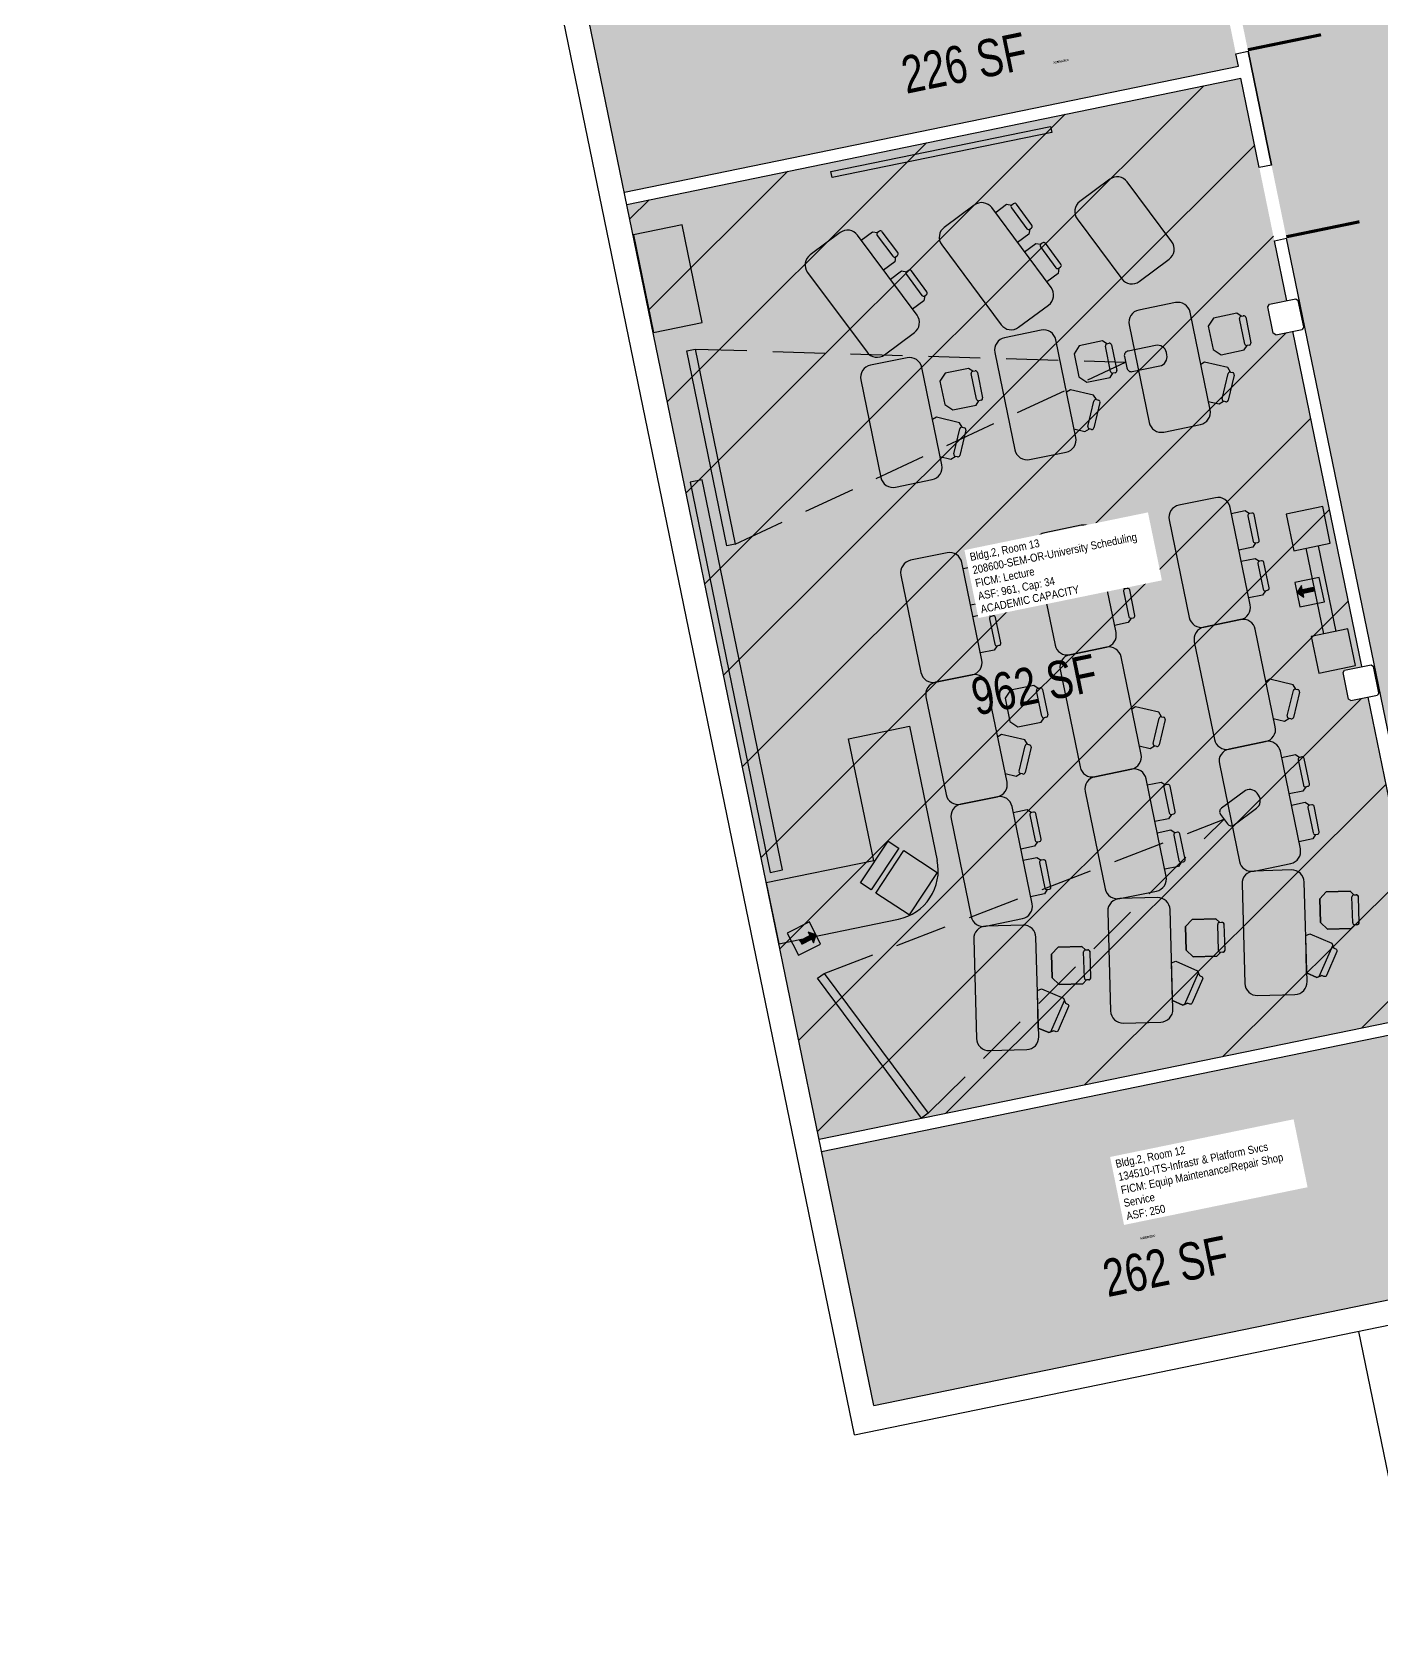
# Model space of a CAD drawing. Header units: inches. Extents: x 69199081 to 69201250, y 27671783 to 27674889.
# Drawn here: x 69200095 to 69200745, y 27671783 to 27672552 of the extents above; entities that cross this region are included whole.
import ezdxf
from ezdxf.enums import TextEntityAlignment as Align

# ---------------------------------------------------------------- set-up
doc = ezdxf.new("R2010")
doc.units = ezdxf.units.IN
doc.header["$LTSCALE"] = 100
doc.header["$MEASUREMENT"] = 0
doc.linetypes.add('DASHED2', pattern=[0.375, 0.25, -0.125])
for name, color, linetype in [('A-DOOR', 2, 'CONTINUOUS'), ('A-FLOR', 3, 'CONTINUOUS'), ('A-FURN', 3, 'CONTINUOUS'), ('A-IDEN-RNUM', 7, 'CONTINUOUS'), ('A-IDEN-SNUM', 4, 'CONTINUOUS'), ('A-IDEN-VNUM', 4, 'CONTINUOUS'), ('A-WALL', 5, 'CONTINUOUS'), ('AREA-TEXT', 3, 'CONTINUOUS'), ('Rooms-Capacity', 4, 'CONTINUOUS'), ('Rooms-Category-Color', 7, 'CONTINUOUS'), ('Rooms-College-Color', 7, 'CONTINUOUS'), ('Rooms-Department-Color', 7, 'CONTINUOUS'), ('Rooms-Division-Color', 7, 'CONTINUOUS'), ('Rooms-Information', 7, 'CONTINUOUS')]:
    doc.layers.add(name, color=color, linetype=linetype)
doc.styles.add('CP_AREA', font='arial.ttf', dxfattribs={"height": 15})
doc.styles.add('CP_ROOMSNUMBER', font='arial.ttf', dxfattribs={"height": 1})
doc.styles.add('CP_ROOMVNUMBER', font='arial.ttf', dxfattribs={"width": 0.85, "height": 0.075})

msp = doc.modelspace()

# ---------------------------------------------------------------- hatches: boundary and pattern name
at = {"layer": 'A-FURN'}
h = msp.add_hatch(color=256, dxfattribs=at)
h.paths.add_polyline_path([(69200712.76, 27672284.76), (69200707.27, 27672283.63), (69200707.67, 27672281.67), (69200713.17, 27672282.8)])
h.paths.add_polyline_path([(69200706.89, 27672285.47), (69200704.77, 27672282.1), (69200708.05, 27672279.84)])
h = msp.add_hatch(color=256, dxfattribs=at)
h.paths.add_polyline_path([(69200466.02, 27672112.51), (69200471.04, 27672115.02), (69200470.14, 27672116.82), (69200465.12, 27672114.3)])
h.paths.add_polyline_path([(69200471.88, 27672113.35), (69200473.06, 27672117.15), (69200469.3, 27672118.49)])
at = {"layer": 'Rooms-Capacity'}
h = msp.add_hatch(dxfattribs=at)
h.set_pattern_fill('ANSI31', color=256, scale=300, style=0)
h.set_pattern_definition([(45, (0, 0), (-26.516504294, 26.516504294), [])])
h.paths.add_polyline_path([(69200381.94, 27672469.21), (69200677.75, 27672530.01), (69200699.8, 27672422.76), (69200691.47, 27672421.04), (69200690.7, 27672419.86), (69200693.31, 27672407.13), (69200694.49, 27672406.35), (69200702.82, 27672408.06), (69200736.04, 27672246.44), (69200727.71, 27672244.73), (69200726.94, 27672243.55), (69200729.55, 27672230.82), (69200730.73, 27672230.04), (69200739.06, 27672231.75), (69200765.64, 27672102.45), (69200757.31, 27672100.74), (69200756.53, 27672099.56), (69200759.15, 27672086.83), (69200760.33, 27672086.05), (69200768.66, 27672087.76), (69200770.37, 27672079.43), (69200474.55, 27672018.63)])
at = {"layer": 'Rooms-Category-Color', "true_color": 0xadadad}
h = msp.add_hatch(color=253, dxfattribs=at)
edge = h.paths.add_edge_path()
edge.add_line((69200547.27, 27673830.37), (69200421.89, 27673804.6))
edge.add_line((69200421.89, 27673804.6), (69200802.62, 27671952.32))
edge.add_line((69200802.62, 27671952.32), (69200928.98, 27671978.3))
edge.add_line((69200928.98, 27671978.3), (69200902, 27672109.55))
edge.add_line((69200902, 27672109.55), (69200872.61, 27672103.51))
edge.add_line((69200872.61, 27672103.51), (69200551.48, 27673665.85))
edge.add_arc((69200583.36, 27673654.81), 33.73, 101.61505, 160.90568, ccw=False)
edge.add_line((69200576.57, 27673687.85), (69200547.27, 27673830.37))
at = {"layer": 'Rooms-Category-Color', "true_color": 0xe3c5e1}
for points in [[(69200358.99, 27672580.88), (69200654.8, 27672641.68), (69200663.56, 27672599.07), (69200655.23, 27672597.36), (69200654.45, 27672596.18), (69200657.07, 27672583.44), (69200658.25, 27672582.67), (69200666.58, 27672584.38), (69200676.54, 27672535.89), (69200380.73, 27672475.09)], [(69200475.76, 27672012.75), (69200771.58, 27672073.56), (69200796.74, 27671951.12), (69200500.93, 27671890.31)]]:
    msp.add_hatch(color=254, dxfattribs=at).paths.add_polyline_path(points)
at = {"layer": 'Rooms-Category-Color', "true_color": 0xffff64}
msp.add_hatch(color=51, dxfattribs=at).paths.add_polyline_path([(69200381.94, 27672469.21), (69200677.75, 27672530.01), (69200699.8, 27672422.76), (69200691.47, 27672421.04), (69200690.7, 27672419.86), (69200693.31, 27672407.13), (69200694.49, 27672406.35), (69200702.82, 27672408.06), (69200736.04, 27672246.44), (69200727.71, 27672244.73), (69200726.94, 27672243.55), (69200729.55, 27672230.82), (69200730.73, 27672230.04), (69200739.06, 27672231.75), (69200765.64, 27672102.45), (69200757.31, 27672100.74), (69200756.53, 27672099.56), (69200759.15, 27672086.83), (69200760.33, 27672086.05), (69200768.66, 27672087.76), (69200770.37, 27672079.43), (69200474.55, 27672018.63)])
at = {"layer": 'Rooms-College-Color', "true_color": 0xadadad}
h = msp.add_hatch(color=253, dxfattribs=at)
edge = h.paths.add_edge_path()
edge.add_line((69200547.27, 27673830.37), (69200421.89, 27673804.6))
edge.add_line((69200421.89, 27673804.6), (69200802.62, 27671952.32))
edge.add_line((69200802.62, 27671952.32), (69200928.98, 27671978.3))
edge.add_line((69200928.98, 27671978.3), (69200902, 27672109.55))
edge.add_line((69200902, 27672109.55), (69200872.61, 27672103.51))
edge.add_line((69200872.61, 27672103.51), (69200551.48, 27673665.85))
edge.add_arc((69200583.36, 27673654.81), 33.73, 101.61505, 160.90568, ccw=False)
edge.add_line((69200576.57, 27673687.85), (69200547.27, 27673830.37))
at = {"layer": 'Rooms-College-Color', "true_color": 0x80bc67}
for points in [[(69200358.99, 27672580.88), (69200654.8, 27672641.68), (69200663.56, 27672599.07), (69200655.23, 27672597.36), (69200654.45, 27672596.18), (69200657.07, 27672583.44), (69200658.25, 27672582.67), (69200666.58, 27672584.38), (69200676.54, 27672535.89), (69200380.73, 27672475.09)], [(69200475.76, 27672012.75), (69200771.58, 27672073.56), (69200796.74, 27671951.12), (69200500.93, 27671890.31)]]:
    msp.add_hatch(color=83, dxfattribs=at).paths.add_polyline_path(points)
at = {"layer": 'Rooms-College-Color', "true_color": 0xffff64}
msp.add_hatch(color=51, dxfattribs=at).paths.add_polyline_path([(69200381.94, 27672469.21), (69200677.75, 27672530.01), (69200699.8, 27672422.76), (69200691.47, 27672421.04), (69200690.7, 27672419.86), (69200693.31, 27672407.13), (69200694.49, 27672406.35), (69200702.82, 27672408.06), (69200736.04, 27672246.44), (69200727.71, 27672244.73), (69200726.94, 27672243.55), (69200729.55, 27672230.82), (69200730.73, 27672230.04), (69200739.06, 27672231.75), (69200765.64, 27672102.45), (69200757.31, 27672100.74), (69200756.53, 27672099.56), (69200759.15, 27672086.83), (69200760.33, 27672086.05), (69200768.66, 27672087.76), (69200770.37, 27672079.43), (69200474.55, 27672018.63)])
at = {"layer": 'Rooms-Department-Color', "true_color": 0xacacac}
h = msp.add_hatch(color=253, dxfattribs=at)
edge = h.paths.add_edge_path()
edge.add_line((69200547.27, 27673830.37), (69200421.89, 27673804.6))
edge.add_line((69200421.89, 27673804.6), (69200802.62, 27671952.32))
edge.add_line((69200802.62, 27671952.32), (69200928.98, 27671978.3))
edge.add_line((69200928.98, 27671978.3), (69200902, 27672109.55))
edge.add_line((69200902, 27672109.55), (69200872.61, 27672103.51))
edge.add_line((69200872.61, 27672103.51), (69200551.48, 27673665.85))
edge.add_arc((69200583.36, 27673654.81), 33.73, 101.61505, 160.90568, ccw=False)
edge.add_line((69200576.57, 27673687.85), (69200547.27, 27673830.37))
at = {"layer": 'Rooms-Department-Color', "true_color": 0xfa003f}
for points in [[(69200358.99, 27672580.88), (69200654.8, 27672641.68), (69200663.56, 27672599.07), (69200655.23, 27672597.36), (69200654.45, 27672596.18), (69200657.07, 27672583.44), (69200658.25, 27672582.67), (69200666.58, 27672584.38), (69200676.54, 27672535.89), (69200380.73, 27672475.09)], [(69200475.76, 27672012.75), (69200771.58, 27672073.56), (69200796.74, 27671951.12), (69200500.93, 27671890.31)]]:
    msp.add_hatch(color=240, dxfattribs=at).paths.add_polyline_path(points)
at = {"layer": 'Rooms-Department-Color', "true_color": 0x003fff}
msp.add_hatch(color=160, dxfattribs=at).paths.add_polyline_path([(69200381.94, 27672469.21), (69200677.75, 27672530.01), (69200699.8, 27672422.76), (69200691.47, 27672421.04), (69200690.7, 27672419.86), (69200693.31, 27672407.13), (69200694.49, 27672406.35), (69200702.82, 27672408.06), (69200736.04, 27672246.44), (69200727.71, 27672244.73), (69200726.94, 27672243.55), (69200729.55, 27672230.82), (69200730.73, 27672230.04), (69200739.06, 27672231.75), (69200765.64, 27672102.45), (69200757.31, 27672100.74), (69200756.53, 27672099.56), (69200759.15, 27672086.83), (69200760.33, 27672086.05), (69200768.66, 27672087.76), (69200770.37, 27672079.43), (69200474.55, 27672018.63)])
at = {"layer": 'Rooms-Division-Color', "true_color": 0xadadad}
h = msp.add_hatch(color=253, dxfattribs=at)
edge = h.paths.add_edge_path()
edge.add_line((69200547.27, 27673830.37), (69200421.89, 27673804.6))
edge.add_line((69200421.89, 27673804.6), (69200802.62, 27671952.32))
edge.add_line((69200802.62, 27671952.32), (69200928.98, 27671978.3))
edge.add_line((69200928.98, 27671978.3), (69200902, 27672109.55))
edge.add_line((69200902, 27672109.55), (69200872.61, 27672103.51))
edge.add_line((69200872.61, 27672103.51), (69200551.48, 27673665.85))
edge.add_arc((69200583.36, 27673654.81), 33.73, 101.61505, 160.90568, ccw=False)
edge.add_line((69200576.57, 27673687.85), (69200547.27, 27673830.37))
at = {"layer": 'Rooms-Division-Color', "true_color": 0xfa003f}
for points in [[(69200358.99, 27672580.88), (69200654.8, 27672641.68), (69200663.56, 27672599.07), (69200655.23, 27672597.36), (69200654.45, 27672596.18), (69200657.07, 27672583.44), (69200658.25, 27672582.67), (69200666.58, 27672584.38), (69200676.54, 27672535.89), (69200380.73, 27672475.09)], [(69200475.76, 27672012.75), (69200771.58, 27672073.56), (69200796.74, 27671951.12), (69200500.93, 27671890.31)]]:
    msp.add_hatch(color=240, dxfattribs=at).paths.add_polyline_path(points)
at = {"layer": 'Rooms-Division-Color', "true_color": 0x003fff}
msp.add_hatch(color=160, dxfattribs=at).paths.add_polyline_path([(69200381.94, 27672469.21), (69200677.75, 27672530.01), (69200699.8, 27672422.76), (69200691.47, 27672421.04), (69200690.7, 27672419.86), (69200693.31, 27672407.13), (69200694.49, 27672406.35), (69200702.82, 27672408.06), (69200736.04, 27672246.44), (69200727.71, 27672244.73), (69200726.94, 27672243.55), (69200729.55, 27672230.82), (69200730.73, 27672230.04), (69200739.06, 27672231.75), (69200765.64, 27672102.45), (69200757.31, 27672100.74), (69200756.53, 27672099.56), (69200759.15, 27672086.83), (69200760.33, 27672086.05), (69200768.66, 27672087.76), (69200770.37, 27672079.43), (69200474.55, 27672018.63)])

# ---------------------------------------------------------------- linework, layer by layer
at = {"layer": 'A-DOOR'}
for points in [[(69200681.06, 27672543.71, 1.5, 1.5, 0), (69200716.33, 27672550.96, 0, 0, 0), (69200716.17, 27672551.69, 0, 0, 0.414214), (69200672.5, 27672577.94, 0, 0, 0.414214)], [(69200699.59, 27672453.59, 1.5, 1.5, 0), (69200734.85, 27672460.84, 0, 0, 0), (69200734.7, 27672461.58, 0, 0, 0.414214), (69200691.02, 27672487.82, 0, 0, 0.414214)]]:
    msp.add_lwpolyline(points, format="xyseb", dxfattribs=at)
at = {"layer": 'A-FLOR'}
msp.add_line((69200763.9, 27671783.06), (69200734.51, 27671926.07), dxfattribs=at)
at = {"layer": 'A-FURN'}
for p, q in [((69200568.23, 27672469.54), (69200567.36, 27672468.89)), ((69200577.05, 27672459.27), (69200569.57, 27672469.34)), ((69200567.16, 27672467.55), (69200574.64, 27672457.48)), ((69200502.57, 27672454.27), (69200510.05, 27672444.21)), ((69200503.63, 27672456.26), (69200502.76, 27672455.62)), ((69200512.45, 27672446), (69200504.97, 27672456.06)), ((69200575.99, 27672457.29), (69200576.85, 27672457.93)), ((69200581.18, 27672448.69), (69200588.66, 27672438.62)), ((69200582.24, 27672450.68), (69200581.38, 27672450.03)), ((69200591.07, 27672440.41), (69200583.59, 27672450.48)), ((69200511.39, 27672444.01), (69200512.26, 27672444.65)), ((69200590, 27672438.42), (69200590.87, 27672439.07)), ((69200516.58, 27672435.41), (69200524.06, 27672425.34)), ((69200517.65, 27672437.4), (69200516.78, 27672436.75)), ((69200526.47, 27672427.13), (69200518.99, 27672437.2)), ((69200525.41, 27672425.15), (69200526.27, 27672425.79)), ((69200677.85, 27672415.33), (69200678.91, 27672415.55)), ((69200679.63, 27672401.91), (69200677.1, 27672414.2)), ((69200680.04, 27672414.8), (69200682.57, 27672402.52)), ((69200614.98, 27672388.63), (69200612.46, 27672400.91)), ((69200613.2, 27672402.04), (69200614.26, 27672402.26)), ((69200615.39, 27672401.51), (69200617.92, 27672389.23)), ((69200681.82, 27672401.38), (69200680.76, 27672401.17)), ((69200550.38, 27672375.35), (69200547.86, 27672387.63)), ((69200548.61, 27672388.77), (69200549.66, 27672388.98)), ((69200550.8, 27672388.24), (69200553.32, 27672375.95)), ((69200617.17, 27672388.1), (69200616.12, 27672387.88)), ((69200668.68, 27672375.47), (69200671.59, 27672387.67)), ((69200674.51, 27672386.98), (69200671.6, 27672374.78)), ((69200672.74, 27672388.39), (69200673.79, 27672388.14)), ((69200552.58, 27672374.82), (69200551.52, 27672374.6)), ((69200604.04, 27672362.19), (69200606.94, 27672374.39)), ((69200609.86, 27672373.69), (69200606.95, 27672361.49)), ((69200608.1, 27672375.1), (69200609.15, 27672374.85)), ((69200670.45, 27672374.07), (69200669.4, 27672374.32)), ((69200543.5, 27672361.82), (69200544.55, 27672361.57)), ((69200539.44, 27672348.91), (69200542.34, 27672361.11)), ((69200545.26, 27672360.41), (69200542.36, 27672348.21)), ((69200605.8, 27672360.78), (69200604.75, 27672361.03)), ((69200541.2, 27672347.5), (69200540.15, 27672347.75)), ((69200681.14, 27672319.1), (69200683.66, 27672306.81)), ((69200682.94, 27672320.45), (69200681.89, 27672320.23)), ((69200686.6, 27672307.41), (69200684.08, 27672319.7)), ((69200616.49, 27672305.81), (69200619.02, 27672293.52)), ((69200618.29, 27672307.16), (69200617.24, 27672306.94)), ((69200621.95, 27672294.13), (69200619.43, 27672306.41)), ((69200684.8, 27672306.06), (69200685.86, 27672306.28)), ((69200709.04, 27672303.48), (69200717.53, 27672262.16)), ((69200714.92, 27672304.69), (69200723.42, 27672263.37)), ((69200551.89, 27672292.53), (69200554.42, 27672280.24)), ((69200553.7, 27672293.88), (69200552.64, 27672293.66)), ((69200557.36, 27672280.85), (69200554.83, 27672293.13)), ((69200620.15, 27672292.77), (69200621.21, 27672292.99)), ((69200685.87, 27672296.08), (69200688.39, 27672283.79)), ((69200687.67, 27672297.43), (69200686.62, 27672297.21)), ((69200691.33, 27672284.39), (69200688.81, 27672296.68)), ((69200706.89, 27672285.47), (69200704.77, 27672282.1)), ((69200707.27, 27672283.63), (69200706.89, 27672285.47)), ((69200707.27, 27672283.63), (69200712.76, 27672284.76)), ((69200712.76, 27672284.76), (69200713.17, 27672282.8)), ((69200555.55, 27672279.5), (69200556.61, 27672279.71)), ((69200621.22, 27672282.79), (69200623.75, 27672270.5)), ((69200623.03, 27672284.14), (69200621.97, 27672283.92)), ((69200626.69, 27672271.11), (69200624.16, 27672283.39)), ((69200689.53, 27672283.04), (69200690.59, 27672283.26)), ((69200704.77, 27672282.1), (69200708.05, 27672279.84)), ((69200713.17, 27672282.8), (69200707.67, 27672281.67)), ((69200708.05, 27672279.84), (69200707.67, 27672281.67)), ((69200556.62, 27672269.51), (69200559.15, 27672257.22)), ((69200558.43, 27672270.86), (69200557.37, 27672270.64)), ((69200562.09, 27672257.83), (69200559.56, 27672270.11)), ((69200624.88, 27672269.76), (69200625.94, 27672269.97)), ((69200560.28, 27672256.48), (69200561.34, 27672256.7)), ((69200581.79, 27672222.54), (69200579.27, 27672234.83)), ((69200580.01, 27672235.96), (69200581.07, 27672236.18)), ((69200582.21, 27672235.43), (69200584.73, 27672223.15)), ((69200700.09, 27672222.67), (69200703, 27672234.87)), ((69200705.91, 27672234.17), (69200703.01, 27672221.97)), ((69200704.15, 27672235.58), (69200705.2, 27672235.33)), ((69200488.77, 27672211.66), (69200518.15, 27672217.7)), ((69200518.15, 27672217.7), (69200531.44, 27672153.05)), ((69200583.98, 27672222.01), (69200582.93, 27672221.8)), ((69200635.44, 27672209.38), (69200638.35, 27672221.58)), ((69200641.27, 27672220.89), (69200638.36, 27672208.69)), ((69200639.5, 27672222.29), (69200640.55, 27672222.04)), ((69200701.85, 27672221.26), (69200700.8, 27672221.51)), ((69200500.85, 27672152.89), (69200488.77, 27672211.66)), ((69200570.85, 27672196.1), (69200573.75, 27672208.3)), ((69200576.67, 27672207.61), (69200573.76, 27672195.41)), ((69200574.91, 27672209.02), (69200575.96, 27672208.77)), ((69200637.21, 27672207.97), (69200636.16, 27672208.22)), ((69200705.3, 27672201.55), (69200707.82, 27672189.27)), ((69200707.1, 27672202.9), (69200706.05, 27672202.69)), ((69200710.76, 27672189.87), (69200708.24, 27672202.16)), ((69200572.61, 27672194.7), (69200571.56, 27672194.95)), ((69200640.65, 27672188.26), (69200643.18, 27672175.98)), ((69200642.46, 27672189.62), (69200641.4, 27672189.4)), ((69200646.11, 27672176.58), (69200643.59, 27672188.87)), ((69200708.96, 27672188.52), (69200710.02, 27672188.74)), ((69200710.03, 27672178.53), (69200712.56, 27672166.25)), ((69200711.83, 27672179.88), (69200710.78, 27672179.67)), ((69200715.49, 27672166.85), (69200712.97, 27672179.14)), ((69200576.05, 27672174.99), (69200578.58, 27672162.7)), ((69200577.86, 27672176.34), (69200576.8, 27672176.12)), ((69200581.52, 27672163.31), (69200578.99, 27672175.59)), ((69200644.31, 27672175.23), (69200645.37, 27672175.45)), ((69200579.71, 27672161.95), (69200580.77, 27672162.17)), ((69200645.38, 27672165.25), (69200647.91, 27672152.96)), ((69200647.19, 27672166.6), (69200646.13, 27672166.38)), ((69200650.85, 27672153.56), (69200648.32, 27672165.85)), ((69200713.69, 27672165.5), (69200714.75, 27672165.72)), ((69200500.85, 27672152.89), (69200449.13, 27672142.26)), ((69200580.78, 27672151.97), (69200583.31, 27672139.68)), ((69200582.59, 27672153.32), (69200581.53, 27672153.1)), ((69200586.25, 27672140.29), (69200583.72, 27672152.57)), ((69200649.04, 27672152.21), (69200650.1, 27672152.43)), ((69200449.13, 27672142.26), (69200455.17, 27672112.88)), ((69200584.44, 27672138.94), (69200585.5, 27672139.15)), ((69200731.58, 27672122.94), (69200731.23, 27672135.48)), ((69200732.16, 27672136.46), (69200733.24, 27672136.5)), ((69200734.23, 27672135.56), (69200734.58, 27672123.03)), ((69200455.17, 27672112.88), (69200512.76, 27672124.71)), ((69200667.51, 27672123.18), (69200668.59, 27672123.21)), ((69200465.12, 27672114.3), (69200470.14, 27672116.82)), ((69200469.3, 27672118.49), (69200470.14, 27672116.82)), ((69200473.06, 27672117.15), (69200469.3, 27672118.49)), ((69200471.88, 27672113.35), (69200473.06, 27672117.15)), ((69200666.94, 27672109.65), (69200666.58, 27672122.19)), ((69200669.58, 27672122.27), (69200669.93, 27672109.74)), ((69200733.65, 27672122.04), (69200732.57, 27672122.01)), ((69200471.04, 27672115.02), (69200466.02, 27672112.51)), ((69200471.04, 27672115.02), (69200471.88, 27672113.35)), ((69200602.34, 27672096.38), (69200601.98, 27672108.91)), ((69200602.92, 27672109.9), (69200604, 27672109.93)), ((69200604.98, 27672109), (69200605.34, 27672096.46)), ((69200669, 27672108.75), (69200667.92, 27672108.72)), ((69200715.45, 27672097.04), (69200721.95, 27672112.08)), ((69200604.4, 27672095.47), (69200603.32, 27672095.44)), ((69200650.8, 27672083.75), (69200657.3, 27672098.79)), ((69200717.7, 27672097.11), (69200716.71, 27672097.54)), ((69200586.2, 27672070.47), (69200592.71, 27672085.51)), ((69200653.06, 27672083.82), (69200652.06, 27672084.25)), ((69200588.46, 27672070.55), (69200587.47, 27672070.97))]:
    msp.add_line(p, q, dxfattribs=at)
at = {"layer": 'A-FURN', "linetype": 'DASHED2'}
for p, q in [((69200414.77, 27672399.5), (69200622.17, 27672393.13)), ((69200434.1, 27672305.47), (69200622.17, 27672393.13)), ((69200477.04, 27672098.59), (69200669.62, 27672172.87)), ((69200527.14, 27672031.17), (69200669.62, 27672172.87))]:
    msp.add_line(p, q, dxfattribs=at)
at = {"layer": 'A-FURN'}
for points in [[(69200480.27, 27672485.01), (69200586.06, 27672506.75), (69200586.64, 27672503.93), (69200480.85, 27672482.19)], [(69200394.77, 27672407.48), (69200418.28, 27672412.31), (69200408.61, 27672459.33), (69200385.1, 27672454.5)], [(69200410.86, 27672398.7), (69200414.77, 27672399.5), (69200434.1, 27672305.47), (69200430.18, 27672304.67)], [(69200451.01, 27672147.26), (69200456.89, 27672148.47), (69200418.23, 27672336.53), (69200412.36, 27672335.33)], [(69200703.17, 27672302.28), (69200720.8, 27672305.9), (69200717.17, 27672323.53), (69200699.54, 27672319.91)], [(69200706.18, 27672275.24), (69200717.93, 27672277.65), (69200715.51, 27672289.41), (69200703.76, 27672286.99)], [(69200715.28, 27672243.32), (69200732.92, 27672246.95), (69200729.29, 27672264.58), (69200711.66, 27672260.95)], [(69200507.79, 27672162.38), (69200512.93, 27672158.99), (69200499.62, 27672138.79), (69200494.48, 27672142.18)], [(69200501.88, 27672137.3), (69200515.41, 27672157.83), (69200531.42, 27672147.28), (69200517.89, 27672126.75)], [(69200469.92, 27672123.42), (69200459.19, 27672118.04), (69200464.57, 27672107.31), (69200475.3, 27672112.69)], [(69200473.83, 27672096.21), (69200477.04, 27672098.59), (69200527.14, 27672031.17), (69200523.94, 27672028.78)]]:
    msp.add_lwpolyline(points, close=True, dxfattribs=at)
for points in [[(69200628.74, 27672432.05), (69200643.19, 27672442.79, 0.414214), (69200644.43, 27672451.18), (69200622.96, 27672480.08, 0.414214), (69200614.56, 27672481.31), (69200600.11, 27672470.58, 0.414214), (69200598.88, 27672462.18), (69200620.35, 27672433.29, 0.414214)], [(69200570.62, 27672409.98), (69200585.07, 27672420.71, 0.414214), (69200586.31, 27672429.11), (69200557.68, 27672467.64, 0.414214), (69200549.28, 27672468.87), (69200534.84, 27672458.14, 0.414214), (69200533.6, 27672449.74), (69200562.23, 27672411.21, 0.414214)], [(69200506.03, 27672396.7), (69200520.47, 27672407.44, 0.414214), (69200521.71, 27672415.83), (69200493.08, 27672454.36, 0.414214), (69200484.69, 27672455.6), (69200470.24, 27672444.86, 0.414214), (69200469, 27672436.46), (69200497.63, 27672397.94, 0.414214)], [(69200640.61, 27672359.49), (69200658.25, 27672363.11, 0.414214), (69200662.91, 27672370.2), (69200653.25, 27672417.21, 0.414214), (69200646.17, 27672421.88), (69200628.53, 27672418.26, 0.414214), (69200623.86, 27672411.17), (69200633.53, 27672364.16, 0.414214)], [(69200575.97, 27672346.2), (69200593.6, 27672349.82, 0.414214), (69200598.27, 27672356.91), (69200588.6, 27672403.93, 0.414214), (69200581.52, 27672408.59), (69200563.89, 27672404.97, 0.414214), (69200559.22, 27672397.89), (69200568.88, 27672350.87, 0.414214)], [(69200625.39, 27672388.62), (69200638.62, 27672391.34, 0.414214), (69200642.12, 27672396.66), (69200641.89, 27672397.76, 0.414214), (69200636.58, 27672401.26), (69200623.36, 27672398.54, 0.414214), (69200621.6, 27672395.89), (69200622.74, 27672390.38, 0.414214)], [(69200511.37, 27672332.92), (69200529, 27672336.55, 0.414214), (69200533.67, 27672343.63), (69200524, 27672390.65, 0.414214), (69200516.92, 27672395.32), (69200499.29, 27672391.69, 0.414214), (69200494.62, 27672384.61), (69200504.28, 27672337.59, 0.414214)], [(69200659.94, 27672265.45), (69200677.57, 27672269.08, 0.414214), (69200682.24, 27672276.16), (69200672.58, 27672323.18, 0.414214), (69200665.49, 27672327.85), (69200647.86, 27672324.22, 0.414214), (69200643.19, 27672317.14), (69200652.86, 27672270.12, 0.414214)], [(69200595.29, 27672252.16), (69200612.92, 27672255.79, 0.414214), (69200617.59, 27672262.87), (69200607.93, 27672309.89, 0.414214), (69200600.84, 27672314.56), (69200583.21, 27672310.94, 0.414214), (69200578.54, 27672303.85), (69200588.21, 27672256.83, 0.414214)], [(69200530.7, 27672238.89), (69200548.33, 27672242.51, 0.414214), (69200553, 27672249.6), (69200543.33, 27672296.61, 0.414214), (69200536.25, 27672301.28), (69200518.62, 27672297.66, 0.414214), (69200513.95, 27672290.57), (69200523.61, 27672243.56, 0.414214)], [(69200672.02, 27672206.68), (69200689.65, 27672210.31, 0.414214), (69200694.32, 27672217.39), (69200684.66, 27672264.41, 0.414214), (69200677.57, 27672269.08), (69200659.94, 27672265.45, 0.414214), (69200655.27, 27672258.37), (69200664.94, 27672211.35, 0.414214)], [(69200607.37, 27672193.39), (69200625, 27672197.02, 0.414214), (69200629.67, 27672204.1), (69200620.01, 27672251.12, 0.414214), (69200612.92, 27672255.79), (69200595.29, 27672252.16, 0.414214), (69200590.62, 27672245.08), (69200600.29, 27672198.06, 0.414214)], [(69200542.78, 27672180.12), (69200560.41, 27672183.74, 0.414214), (69200565.08, 27672190.82), (69200555.41, 27672237.84, 0.414214), (69200548.33, 27672242.51), (69200530.7, 27672238.89, 0.414214), (69200526.03, 27672231.8), (69200535.69, 27672184.78, 0.414214)], [(69200684.1, 27672147.91), (69200701.73, 27672151.53, 0.414214), (69200706.4, 27672158.62), (69200696.74, 27672205.64, 0.414214), (69200689.65, 27672210.31), (69200672.02, 27672206.68, 0.414214), (69200667.35, 27672199.6), (69200677.02, 27672152.58, 0.414214)], [(69200619.45, 27672134.62), (69200637.09, 27672138.25, 0.414214), (69200641.75, 27672145.33), (69200632.09, 27672192.35, 0.414214), (69200625, 27672197.02), (69200607.37, 27672193.39, 0.414214), (69200602.7, 27672186.31), (69200612.37, 27672139.29, 0.414214)], [(69200674.45, 27672170.15), (69200685.28, 27672178.2, 0.414214), (69200686.21, 27672184.49), (69200685.54, 27672185.4, 0.414214), (69200679.24, 27672186.32), (69200668.41, 27672178.27, 0.414214), (69200667.94, 27672175.12), (69200671.3, 27672170.61, 0.414214)], [(69200554.86, 27672121.34), (69200572.49, 27672124.97, 0.414214), (69200577.16, 27672132.05), (69200567.49, 27672179.07, 0.414214), (69200560.41, 27672183.74), (69200542.78, 27672180.12, 0.414214), (69200538.11, 27672173.03), (69200547.77, 27672126.01, 0.414214)], [(69200685.79, 27672087.93), (69200703.79, 27672088.44, 0.414214), (69200709.61, 27672094.61), (69200708.26, 27672142.59, 0.414214), (69200702.1, 27672148.42), (69200684.1, 27672147.91, 0.414214), (69200678.27, 27672141.74), (69200679.63, 27672093.76, 0.414214)], [(69200621.14, 27672074.65), (69200639.14, 27672075.15, 0.414214), (69200644.97, 27672081.32), (69200643.61, 27672129.3, 0.414214), (69200637.45, 27672135.13), (69200619.45, 27672134.62, 0.414214), (69200613.63, 27672128.46), (69200614.98, 27672080.47, 0.414214)], [(69200715.71, 27672134.5), (69200718.89, 27672137.86), (69200730.35, 27672138.18), (69200732.16, 27672136.46), (69200733.24, 27672136.5, -0.414214), (69200734.23, 27672135.56), (69200734.58, 27672123.03, -0.414214), (69200733.65, 27672122.04), (69200732.57, 27672122.01), (69200730.85, 27672120.19), (69200719.39, 27672119.87), (69200716.03, 27672123.04)], [(69200651.06, 27672121.21), (69200654.24, 27672124.57), (69200665.7, 27672124.9), (69200667.51, 27672123.18), (69200668.59, 27672123.21, -0.414214), (69200669.58, 27672122.27), (69200669.93, 27672109.74, -0.414214), (69200669, 27672108.75), (69200667.92, 27672108.72), (69200666.2, 27672106.9), (69200654.75, 27672106.58), (69200651.39, 27672109.75)], [(69200556.55, 27672061.37), (69200574.54, 27672061.88, 0.414214), (69200580.37, 27672068.04), (69200579.02, 27672116.02, 0.414214), (69200572.85, 27672121.85), (69200554.86, 27672121.34, 0.414214), (69200549.03, 27672115.18), (69200550.38, 27672067.2, 0.414214)], [(69200709.36, 27672098.79), (69200708.99, 27672116.89), (69200711.01, 27672117.69), (69200721.53, 27672113.14), (69200722.45, 27672110.82), (69200723.44, 27672110.39, -0.414214), (69200723.94, 27672109.12), (69200718.97, 27672097.61, -0.414214), (69200717.7, 27672097.11), (69200716.71, 27672097.54), (69200714.39, 27672096.62)], [(69200586.47, 27672107.93), (69200589.64, 27672111.29), (69200601.1, 27672111.62), (69200602.92, 27672109.9), (69200604, 27672109.93, -0.414214), (69200604.98, 27672109), (69200605.34, 27672096.46, -0.414214), (69200604.4, 27672095.47), (69200603.32, 27672095.44), (69200601.61, 27672093.62), (69200590.15, 27672093.3), (69200586.79, 27672096.48)], [(69200644.71, 27672085.51), (69200644.34, 27672103.6), (69200646.36, 27672104.4), (69200656.88, 27672099.85), (69200657.8, 27672097.53), (69200658.8, 27672097.1, -0.414214), (69200659.3, 27672095.84), (69200654.32, 27672084.32, -0.414214), (69200653.06, 27672083.82), (69200652.06, 27672084.25), (69200649.74, 27672083.33)], [(69200580.11, 27672072.23), (69200579.74, 27672090.32), (69200581.76, 27672091.12), (69200592.29, 27672086.57), (69200593.21, 27672084.25), (69200594.2, 27672083.82, -0.414214), (69200594.7, 27672082.56), (69200589.72, 27672071.05, -0.414214), (69200588.46, 27672070.55), (69200587.47, 27672070.97), (69200585.14, 27672070.05)]]:
    msp.add_lwpolyline(points, format="xyb", close=True, dxfattribs=at)
for points in [[(69200559.41, 27672465.19), (69200564.89, 27672469.26), (69200567.36, 27672468.89)], [(69200494.81, 27672451.91), (69200500.29, 27672455.98), (69200502.76, 27672455.62)], [(69200575.99, 27672457.29), (69200575.62, 27672454.81), (69200570.2, 27672450.78)], [(69200573.48, 27672446.37), (69200578.9, 27672450.4), (69200581.38, 27672450.03)], [(69200511.39, 27672444.01), (69200511.02, 27672441.53), (69200505.6, 27672437.51)], [(69200590, 27672438.42), (69200589.64, 27672435.95), (69200584.22, 27672431.92)], [(69200508.88, 27672433.09), (69200514.31, 27672437.12), (69200516.78, 27672436.75)], [(69200525.41, 27672425.15), (69200525.04, 27672422.67), (69200519.62, 27672418.64)], [(69200677.85, 27672415.33), (69200675.76, 27672416.71), (69200664.54, 27672414.4), (69200661.99, 27672410.54), (69200664.3, 27672399.31), (69200668.16, 27672396.77)], [(69200613.2, 27672402.04), (69200611.11, 27672403.42), (69200599.89, 27672401.11), (69200597.34, 27672397.25), (69200599.65, 27672386.03), (69200603.51, 27672383.48)], [(69200668.16, 27672396.77), (69200679.39, 27672399.08), (69200680.76, 27672401.17)], [(69200672.74, 27672388.39), (69200671.43, 27672390.52), (69200660.28, 27672393.17), (69200658.43, 27672392.03)], [(69200548.61, 27672388.77), (69200546.52, 27672390.14), (69200535.29, 27672387.84), (69200532.75, 27672383.98), (69200535.05, 27672372.75), (69200538.91, 27672370.2)], [(69200603.51, 27672383.48), (69200614.74, 27672385.79), (69200616.12, 27672387.88)], [(69200608.1, 27672375.1), (69200606.78, 27672377.23), (69200595.63, 27672379.88), (69200593.78, 27672378.74)], [(69200538.91, 27672370.2), (69200550.14, 27672372.51), (69200551.52, 27672374.6)], [(69200661.93, 27672374.27), (69200667.27, 27672373.01), (69200669.4, 27672374.32)], [(69200543.5, 27672361.82), (69200542.19, 27672363.95), (69200531.03, 27672366.6), (69200529.18, 27672365.46)], [(69200597.29, 27672360.99), (69200602.62, 27672359.72), (69200604.75, 27672361.03)], [(69200532.69, 27672347.71), (69200538.02, 27672346.44), (69200540.15, 27672347.75)], [(69200673.11, 27672320.23), (69200679.8, 27672321.61), (69200681.89, 27672320.23)], [(69200608.47, 27672306.94), (69200615.15, 27672308.32), (69200617.24, 27672306.94)], [(69200684.8, 27672306.06), (69200683.42, 27672303.97), (69200676.81, 27672302.61)], [(69200543.87, 27672293.67), (69200550.55, 27672295.04), (69200552.64, 27672293.66)], [(69200620.15, 27672292.77), (69200618.77, 27672290.69), (69200612.16, 27672289.33)], [(69200677.91, 27672297.23), (69200684.53, 27672298.59), (69200686.62, 27672297.21)], [(69200613.26, 27672283.94), (69200619.88, 27672285.3), (69200621.97, 27672283.92)], [(69200555.55, 27672279.5), (69200554.17, 27672277.41), (69200547.56, 27672276.05)], [(69200689.53, 27672283.04), (69200688.15, 27672280.95), (69200681.54, 27672279.6)], [(69200548.67, 27672270.66), (69200555.28, 27672272.02), (69200557.37, 27672270.64)], [(69200624.88, 27672269.76), (69200623.5, 27672267.67), (69200616.89, 27672266.31)], [(69200560.28, 27672256.48), (69200558.91, 27672254.39), (69200552.29, 27672253.03)], [(69200704.15, 27672235.58), (69200702.84, 27672237.71), (69200691.69, 27672240.36), (69200689.84, 27672239.22)], [(69200580.01, 27672235.96), (69200577.92, 27672237.34), (69200566.7, 27672235.03), (69200564.15, 27672231.17), (69200566.46, 27672219.94), (69200570.32, 27672217.4)], [(69200639.5, 27672222.29), (69200638.19, 27672224.42), (69200627.04, 27672227.08), (69200625.19, 27672225.94)], [(69200570.32, 27672217.4), (69200581.55, 27672219.71), (69200582.93, 27672221.8)], [(69200693.34, 27672221.47), (69200698.67, 27672220.2), (69200700.8, 27672221.51)], [(69200574.91, 27672209.02), (69200573.59, 27672211.15), (69200562.44, 27672213.8), (69200560.59, 27672212.66)], [(69200628.69, 27672208.18), (69200634.03, 27672206.91), (69200636.16, 27672208.22)], [(69200697.27, 27672202.69), (69200703.96, 27672204.06), (69200706.05, 27672202.69)], [(69200564.1, 27672194.9), (69200569.43, 27672193.63), (69200571.56, 27672194.95)], [(69200632.63, 27672189.4), (69200639.31, 27672190.77), (69200641.4, 27672189.4)], [(69200708.96, 27672188.52), (69200707.58, 27672186.43), (69200700.97, 27672185.07)], [(69200568.03, 27672176.12), (69200574.71, 27672177.5), (69200576.8, 27672176.12)], [(69200702.07, 27672179.68), (69200708.69, 27672181.04), (69200710.78, 27672179.67)], [(69200644.31, 27672175.23), (69200642.93, 27672173.14), (69200636.32, 27672171.78)], [(69200579.71, 27672161.95), (69200578.33, 27672159.87), (69200571.72, 27672158.51)], [(69200637.42, 27672166.4), (69200644.04, 27672167.76), (69200646.13, 27672166.38)], [(69200713.69, 27672165.5), (69200712.31, 27672163.41), (69200705.7, 27672162.05)], [(69200572.83, 27672153.12), (69200579.44, 27672154.48), (69200581.53, 27672153.1)], [(69200649.04, 27672152.21), (69200647.66, 27672150.12), (69200641.05, 27672148.76)], [(69200584.44, 27672138.94), (69200583.07, 27672136.85), (69200576.45, 27672135.49)], [(69200732.16, 27672136.46), (69200730.35, 27672138.18), (69200718.89, 27672137.86), (69200715.71, 27672134.5), (69200716.03, 27672123.04), (69200719.39, 27672119.87)], [(69200667.51, 27672123.18), (69200665.7, 27672124.9), (69200654.24, 27672124.57), (69200651.06, 27672121.21), (69200651.39, 27672109.75), (69200654.75, 27672106.58)], [(69200719.39, 27672119.87), (69200730.85, 27672120.19), (69200732.57, 27672122.01)], [(69200602.92, 27672109.9), (69200601.1, 27672111.62), (69200589.64, 27672111.29), (69200586.47, 27672107.93), (69200586.79, 27672096.48), (69200590.15, 27672093.3)], [(69200654.75, 27672106.58), (69200666.2, 27672106.9), (69200667.92, 27672108.72)], [(69200590.15, 27672093.3), (69200601.61, 27672093.62), (69200603.32, 27672095.44)], [(69200709.36, 27672098.79), (69200714.39, 27672096.62), (69200716.71, 27672097.54)], [(69200644.71, 27672085.51), (69200649.74, 27672083.33), (69200652.06, 27672084.25)], [(69200580.11, 27672072.23), (69200585.14, 27672070.05), (69200587.47, 27672070.97)]]:
    msp.add_lwpolyline(points, dxfattribs=at)
for centre, radius, start, end in [((69200568.8, 27672468.77), 0.96, 36.61505, 126.61505), ((69200567.93, 27672468.12), 0.96, 126.61505, 216.61505), ((69200503.34, 27672454.85), 0.96, 126.61505, 216.61505), ((69200504.2, 27672455.49), 0.96, 36.61505, 126.61505), ((69200575.41, 27672458.06), 0.96, 216.61505, 306.61505), ((69200576.28, 27672458.7), 0.96, 306.61505, 36.61505), ((69200511.68, 27672445.42), 0.96, 306.61505, 36.61505), ((69200581.95, 27672449.26), 0.96, 126.61505, 216.61505), ((69200582.82, 27672449.91), 0.96, 36.61505, 126.61505), ((69200510.82, 27672444.78), 0.96, 216.61505, 306.61505), ((69200589.43, 27672439.19), 0.96, 216.61505, 306.61505), ((69200590.3, 27672439.84), 0.96, 306.61505, 36.61505), ((69200517.35, 27672435.98), 0.96, 126.61505, 216.61505), ((69200518.22, 27672436.63), 0.96, 36.61505, 126.61505), ((69200524.83, 27672425.92), 0.96, 216.61505, 306.61505), ((69200525.7, 27672426.56), 0.96, 306.61505, 36.61505), ((69200678.05, 27672414.39), 0.96, 101.61505, 191.61505), ((69200679.1, 27672414.61), 0.96, 11.61505, 101.61505), ((69200613.4, 27672401.1), 0.96, 101.61505, 191.61505), ((69200614.45, 27672401.32), 0.96, 11.61505, 101.61505), ((69200680.57, 27672402.11), 0.96, 191.61505, 281.61505), ((69200681.63, 27672402.32), 0.96, 281.61505, 11.61505), ((69200548.8, 27672387.83), 0.96, 101.61505, 191.61505), ((69200549.86, 27672388.04), 0.96, 11.61505, 101.61505), ((69200615.92, 27672388.82), 0.96, 191.61505, 281.61505), ((69200616.98, 27672389.04), 0.96, 281.61505, 11.61505), ((69200672.52, 27672387.45), 0.96, 76.61505, 166.61505), ((69200673.57, 27672387.2), 0.96, 346.61505, 76.61505), ((69200551.32, 27672375.54), 0.96, 191.61505, 281.61505), ((69200552.38, 27672375.76), 0.96, 281.61505, 11.61505), ((69200607.87, 27672374.16), 0.96, 76.61505, 166.61505), ((69200608.92, 27672373.91), 0.96, 346.61505, 76.61505), ((69200669.62, 27672375.25), 0.96, 166.61505, 256.61505), ((69200670.67, 27672375), 0.96, 256.61505, 346.61505), ((69200543.28, 27672360.89), 0.96, 76.61505, 166.61505), ((69200544.33, 27672360.64), 0.96, 346.61505, 76.61505), ((69200604.97, 27672361.96), 0.96, 166.61505, 256.61505), ((69200606.02, 27672361.71), 0.96, 256.61505, 346.61505), ((69200540.37, 27672348.69), 0.96, 166.61505, 256.61505), ((69200541.42, 27672348.44), 0.96, 256.61505, 346.61505), ((69200682.08, 27672319.29), 0.96, 101.61505, 191.61505), ((69200683.14, 27672319.51), 0.96, 11.61505, 101.61505), ((69200617.43, 27672306), 0.96, 101.61505, 191.61505), ((69200618.49, 27672306.22), 0.96, 11.61505, 101.61505), ((69200684.6, 27672307), 0.96, 191.61505, 281.61505), ((69200685.66, 27672307.22), 0.96, 281.61505, 11.61505), ((69200552.83, 27672292.72), 0.96, 101.61505, 191.61505), ((69200553.89, 27672292.94), 0.96, 11.61505, 101.61505), ((69200619.96, 27672293.71), 0.96, 191.61505, 281.61505), ((69200621.01, 27672293.93), 0.96, 281.61505, 11.61505), ((69200686.81, 27672296.27), 0.96, 101.61505, 191.61505), ((69200687.87, 27672296.49), 0.96, 11.61505, 101.61505), ((69200690.39, 27672284.2), 0.96, 281.61505, 11.61505), ((69200555.36, 27672280.44), 0.96, 191.61505, 281.61505), ((69200556.42, 27672280.65), 0.96, 281.61505, 11.61505), ((69200622.16, 27672282.98), 0.96, 101.61505, 191.61505), ((69200623.22, 27672283.2), 0.96, 11.61505, 101.61505), ((69200689.34, 27672283.98), 0.96, 191.61505, 281.61505), ((69200557.56, 27672269.7), 0.96, 101.61505, 191.61505), ((69200558.62, 27672269.92), 0.96, 11.61505, 101.61505), ((69200624.69, 27672270.7), 0.96, 191.61505, 281.61505), ((69200625.74, 27672270.91), 0.96, 281.61505, 11.61505), ((69200560.09, 27672257.42), 0.96, 191.61505, 281.61505), ((69200561.15, 27672257.64), 0.96, 281.61505, 11.61505), ((69200580.21, 27672235.02), 0.96, 101.61505, 191.61505), ((69200581.26, 27672235.24), 0.96, 11.61505, 101.61505), ((69200703.93, 27672234.65), 0.96, 76.61505, 166.61505), ((69200704.98, 27672234.4), 0.96, 346.61505, 76.61505), ((69200583.79, 27672222.95), 0.96, 281.61505, 11.61505), ((69200582.73, 27672222.74), 0.96, 191.61505, 281.61505), ((69200639.28, 27672221.36), 0.96, 76.61505, 166.61505), ((69200640.33, 27672221.11), 0.96, 346.61505, 76.61505), ((69200701.03, 27672222.45), 0.96, 166.61505, 256.61505), ((69200702.08, 27672222.2), 0.96, 256.61505, 346.61505), ((69200574.68, 27672208.08), 0.96, 76.61505, 166.61505), ((69200575.73, 27672207.83), 0.96, 346.61505, 76.61505), ((69200636.38, 27672209.16), 0.96, 166.61505, 256.61505), ((69200637.43, 27672208.91), 0.96, 256.61505, 346.61505), ((69200706.24, 27672201.75), 0.96, 101.61505, 191.61505), ((69200707.3, 27672201.96), 0.96, 11.61505, 101.61505), ((69200571.78, 27672195.88), 0.96, 166.61505, 256.61505), ((69200572.83, 27672195.63), 0.96, 256.61505, 346.61505), ((69200641.59, 27672188.46), 0.96, 101.61505, 191.61505), ((69200642.65, 27672188.67), 0.96, 11.61505, 101.61505), ((69200708.76, 27672189.46), 0.96, 191.61505, 281.61505), ((69200709.82, 27672189.68), 0.96, 281.61505, 11.61505), ((69200710.97, 27672178.73), 0.96, 101.61505, 191.61505), ((69200712.03, 27672178.94), 0.96, 11.61505, 101.61505), ((69200576.99, 27672175.18), 0.96, 101.61505, 191.61505), ((69200578.05, 27672175.4), 0.96, 11.61505, 101.61505), ((69200644.12, 27672176.17), 0.96, 191.61505, 281.61505), ((69200645.17, 27672176.39), 0.96, 281.61505, 11.61505), ((69200579.52, 27672162.89), 0.96, 191.61505, 281.61505), ((69200580.58, 27672163.11), 0.96, 281.61505, 11.61505), ((69200646.32, 27672165.44), 0.96, 101.61505, 191.61505), ((69200647.38, 27672165.66), 0.96, 11.61505, 101.61505), ((69200713.5, 27672166.44), 0.96, 191.61505, 281.61505), ((69200714.55, 27672166.66), 0.96, 281.61505, 11.61505), ((69200507.93, 27672148.22), 24, 281.61505, 11.61676), ((69200581.72, 27672152.16), 0.96, 101.61505, 191.61505), ((69200582.78, 27672152.38), 0.96, 11.61505, 101.61505), ((69200648.85, 27672153.15), 0.96, 191.61505, 281.61505), ((69200649.9, 27672153.37), 0.96, 281.61505, 11.61505), ((69200584.25, 27672139.88), 0.96, 191.61505, 281.61505), ((69200585.31, 27672140.09), 0.96, 281.61505, 11.61505), ((69200732.19, 27672135.51), 0.96, 91.61505, 181.61505), ((69200733.27, 27672135.54), 0.96, 1.61505, 91.61505), ((69200667.54, 27672122.22), 0.96, 91.61505, 181.61505), ((69200668.62, 27672122.25), 0.96, 1.61505, 91.61505), ((69200732.54, 27672122.97), 0.96, 181.61505, 271.61505), ((69200733.62, 27672123), 0.96, 271.61505, 1.61505), ((69200602.94, 27672108.94), 0.96, 91.61505, 181.61505), ((69200604.02, 27672108.97), 0.96, 1.61505, 91.61505), ((69200667.9, 27672109.68), 0.96, 181.61505, 271.61505), ((69200668.97, 27672109.71), 0.96, 271.61505, 1.61505), ((69200603.3, 27672096.4), 0.96, 181.61505, 271.61505), ((69200604.38, 27672096.43), 0.96, 271.61505, 1.61505)]:
    msp.add_arc(centre, radius, start, end, dxfattribs=at)
at = {"layer": 'A-WALL'}
for p, q in [((69200491.59, 27671876.14), (69200095.36, 27673803.84)), ((69200500.93, 27671890.31), (69200107.52, 27673804.3)), ((69200675.34, 27672541.77), (69200681.21, 27672542.98)), ((69200676.54, 27672535.89), (69200675.34, 27672541.77)), ((69200681.21, 27672542.98), (69200692.49, 27672488.12)), ((69200692.49, 27672488.12), (69200681.21, 27672542.98)), ((69200380.73, 27672475.09), (69200676.54, 27672535.89)), ((69200381.94, 27672469.21), (69200677.75, 27672530.01)), ((69200686.61, 27672486.91), (69200677.75, 27672530.01)), ((69200692.49, 27672488.12), (69200686.61, 27672486.91)), ((69200693.86, 27672451.65), (69200699.74, 27672452.86)), ((69200699.8, 27672422.76), (69200693.86, 27672451.65)), ((69200759.53, 27672161.94), (69200699.74, 27672452.86)), ((69200691.47, 27672421.04), (69200704.21, 27672423.66)), ((69200704.21, 27672423.66), (69200705.39, 27672422.88)), ((69200708.01, 27672410.15), (69200705.39, 27672422.88)), ((69200690.7, 27672419.86), (69200691.47, 27672421.04)), ((69200693.31, 27672407.13), (69200690.7, 27672419.86)), ((69200694.49, 27672406.35), (69200707.23, 27672408.97)), ((69200736.04, 27672246.44), (69200702.82, 27672408.06)), ((69200708.01, 27672410.15), (69200707.23, 27672408.97)), ((69200694.49, 27672406.35), (69200693.31, 27672407.13)), ((69200727.71, 27672244.73), (69200740.45, 27672247.35)), ((69200740.45, 27672247.35), (69200741.63, 27672246.57)), ((69200744.25, 27672233.84), (69200741.63, 27672246.57)), ((69200726.94, 27672243.55), (69200727.71, 27672244.73)), ((69200729.55, 27672230.82), (69200726.94, 27672243.55)), ((69200730.73, 27672230.04), (69200729.55, 27672230.82)), ((69200730.73, 27672230.04), (69200743.47, 27672232.65)), ((69200753.66, 27672160.73), (69200739.06, 27672231.75)), ((69200744.25, 27672233.84), (69200743.47, 27672232.65)), ((69200474.55, 27672018.63), (69200770.37, 27672079.43)), ((69200475.76, 27672012.75), (69200771.58, 27672073.56)), ((69200500.93, 27671890.31), (69200826.13, 27671957.16)), ((69200491.59, 27671876.14), (69200828.54, 27671945.4))]:
    msp.add_line(p, q, dxfattribs=at)

# ---------------------------------------------------------------- texts
at = {"layer": 'A-IDEN-RNUM', "style": 'CP_ROOMSNUMBER', "width": 0.85}
for s, p in [('0014-00', (69200591.06, 27672537.65)), ('0013-00', (69200570.26, 27672275.66)), ('0012-00', (69200632.88, 27671971.03))]:
    msp.add_text(s, height=1, rotation=11.61505, dxfattribs=at).set_placement(p, align=Align.CENTER)
at = {"layer": 'A-IDEN-SNUM', "style": 'CP_ROOMSNUMBER', "width": 0.85}
for s, p in [('0020001400', (69200591.06, 27672537.65)), ('0020001300', (69200570.26, 27672275.66)), ('0020001200', (69200632.88, 27671971.03))]:
    msp.add_text(s, height=1, rotation=11.61505, dxfattribs=at).set_placement(p, align=Align.CENTER)
at = {"layer": 'A-IDEN-VNUM', "style": 'CP_ROOMVNUMBER', "width": 0.85}
for s, p in [('13', (69200570.26, 27672275.66)), ('12', (69200640.43, 27671983.17))]:
    msp.add_text(s, height=27, rotation=11.61505, dxfattribs=at).set_placement(p, align=Align.CENTER)
at = {"layer": 'AREA-TEXT', "style": 'CP_AREA', "width": 0.75}
for s, p in [('226 SF', (69200544.47, 27672537.4)), ('962 SF', (69200578.17, 27672237.75)), ('262 SF', (69200641.49, 27671957.45))]:
    msp.add_text(s, height=18, rotation=11.61505, dxfattribs=at).set_placement(p, align=Align.MIDDLE_CENTER)

# ---------------------------------------------------------------- next in the draw order: texts
at = {"layer": 'Rooms-Information', "char_height": 3.85714, "width": 86.4, "attachment_point": 7, "rotation": 11.61505, "style": 'CP_ROOMVNUMBER', "bg_fill": 3, "box_fill_scale": 1.5, "bg_fill_color": 256, "bg_fill_true_color": 13158600, "bg_fill_transparency": 0}
for s, insert in [('Bldg.2, Room 13^M^J208600-SEM-OR-University Scheduling^M^JFICM: Lecture^M^JASF: 961, Cap: 34^M^JACADEMIC CAPACITY', (69200552.8, 27672272.07)), ('Bldg.2, Room 12^M^J134510-ITS-Infrastr & Platform Svcs^M^JFICM: Equip Maintenance/Repair Shop Service^M^JASF: 250', (69200622.96, 27671979.58))]:
    msp.add_mtext(s, dxfattribs=dict(at, insert=insert))

doc.saveas('drawing.dxf')
